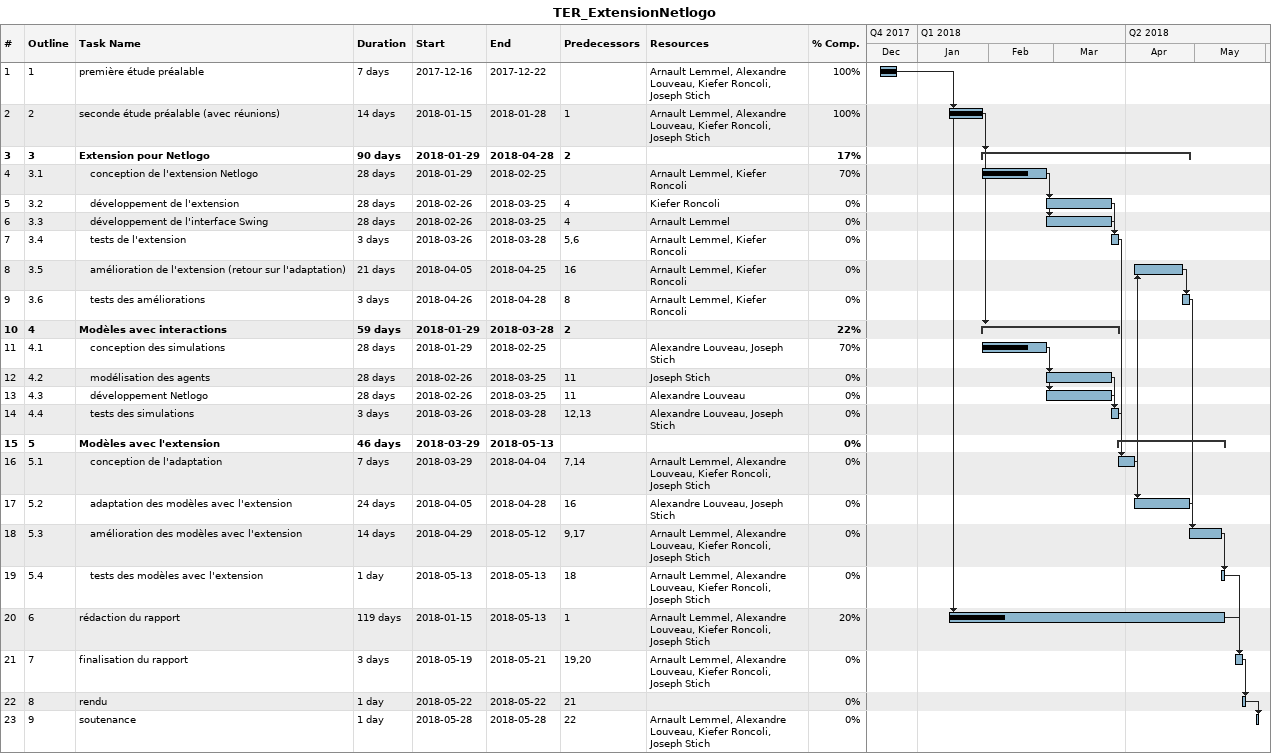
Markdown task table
TER_ExtensionNetlogo

| ID | WBS | Task | Duration | Start | Finish | Predecessors | Resources | % complete |
|---|---|---|---|---|---|---|---|---|
| 1 | 1 | première étude préalable | 7d | 2017-12-16 | 2017-12-22 |  | Arnault Lemmel, Alexandre Louveau, Kiefer Roncoli, Joseph Stich | 100 |
| 2 | 2 | seconde étude préalable (avec réunions) | 14d | 2018-01-15 | 2018-01-28 | 1 | Arnault Lemmel, Alexandre Louveau, Kiefer Roncoli, Joseph Stich | 100 |
| 3 | 3 | **Extension pour Netlogo** | 90d | 2018-01-29 | 2018-04-28 | 2 |  | 17 |
| 4 | 3.1 | conception de l'extension Netlogo | 28d | 2018-01-29 | 2018-02-25 |  | Arnault Lemmel, Kiefer Roncoli | 70 |
| 5 | 3.2 | développement de l'extension | 28d | 2018-02-26 | 2018-03-25 | 4 | Kiefer Roncoli | 0 |
| 6 | 3.3 | développement de l'interface Swing | 28d | 2018-02-26 | 2018-03-25 | 4 | Arnault Lemmel | 0 |
| 7 | 3.4 | tests de l'extension | 3d | 2018-03-26 | 2018-03-28 | 5, 6 | Arnault Lemmel, Kiefer Roncoli | 0 |
| 8 | 3.5 | amélioration de l'extension (retour sur l'adaptation) | 21d | 2018-04-05 | 2018-04-25 | 16 | Arnault Lemmel, Kiefer Roncoli | 0 |
| 9 | 3.6 | tests des améliorations | 3d | 2018-04-26 | 2018-04-28 | 8 | Arnault Lemmel, Kiefer Roncoli | 0 |
| 10 | 4 | **Modèles avec interactions** | 59d | 2018-01-29 | 2018-03-28 | 2 |  | 22 |
| 11 | 4.1 | conception des simulations | 28d | 2018-01-29 | 2018-02-25 |  | Alexandre Louveau, Joseph Stich | 70 |
| 12 | 4.2 | modélisation des agents | 28d | 2018-02-26 | 2018-03-25 | 11 | Joseph Stich | 0 |
| 13 | 4.3 | développement Netlogo | 28d | 2018-02-26 | 2018-03-25 | 11 | Alexandre Louveau | 0 |
| 14 | 4.4 | tests des simulations | 3d | 2018-03-26 | 2018-03-28 | 12, 13 | Alexandre Louveau, Joseph Stich | 0 |
| 15 | 5 | **Modèles avec l'extension** | 46d | 2018-03-29 | 2018-05-13 |  |  | 0 |
| 16 | 5.1 | conception de l'adaptation | 7d | 2018-03-29 | 2018-04-04 | 7, 14 | Arnault Lemmel, Alexandre Louveau, Kiefer Roncoli, Joseph Stich | 0 |
| 17 | 5.2 | adaptation des modèles avec l'extension | 24d | 2018-04-05 | 2018-04-28 | 16 | Alexandre Louveau, Joseph Stich | 0 |
| 18 | 5.3 | amélioration des modèles avec l'extension | 14d | 2018-04-29 | 2018-05-12 | 9, 17 | Arnault Lemmel, Alexandre Louveau, Kiefer Roncoli, Joseph Stich | 0 |
| 19 | 5.4 | tests des modèles avec l'extension | 1d | 2018-05-13 | 2018-05-13 | 18 | Arnault Lemmel, Alexandre Louveau, Kiefer Roncoli, Joseph Stich | 0 |
| 20 | 6 | rédaction du rapport | 119d | 2018-01-15 | 2018-05-13 | 1 | Arnault Lemmel, Alexandre Louveau, Kiefer Roncoli, Joseph Stich | 20 |
| 21 | 7 | finalisation du rapport | 3d | 2018-05-19 | 2018-05-21 | 19, 20 | Arnault Lemmel, Alexandre Louveau, Kiefer Roncoli, Joseph Stich | 0 |
| 22 | 8 | rendu | 1d | 2018-05-22 | 2018-05-22 | 21 |  | 0 |
| 23 | 9 | soutenance | 1d | 2018-05-28 | 2018-05-28 | 22 | Arnault Lemmel, Alexandre Louveau, Kiefer Roncoli, Joseph Stich | 0 |
